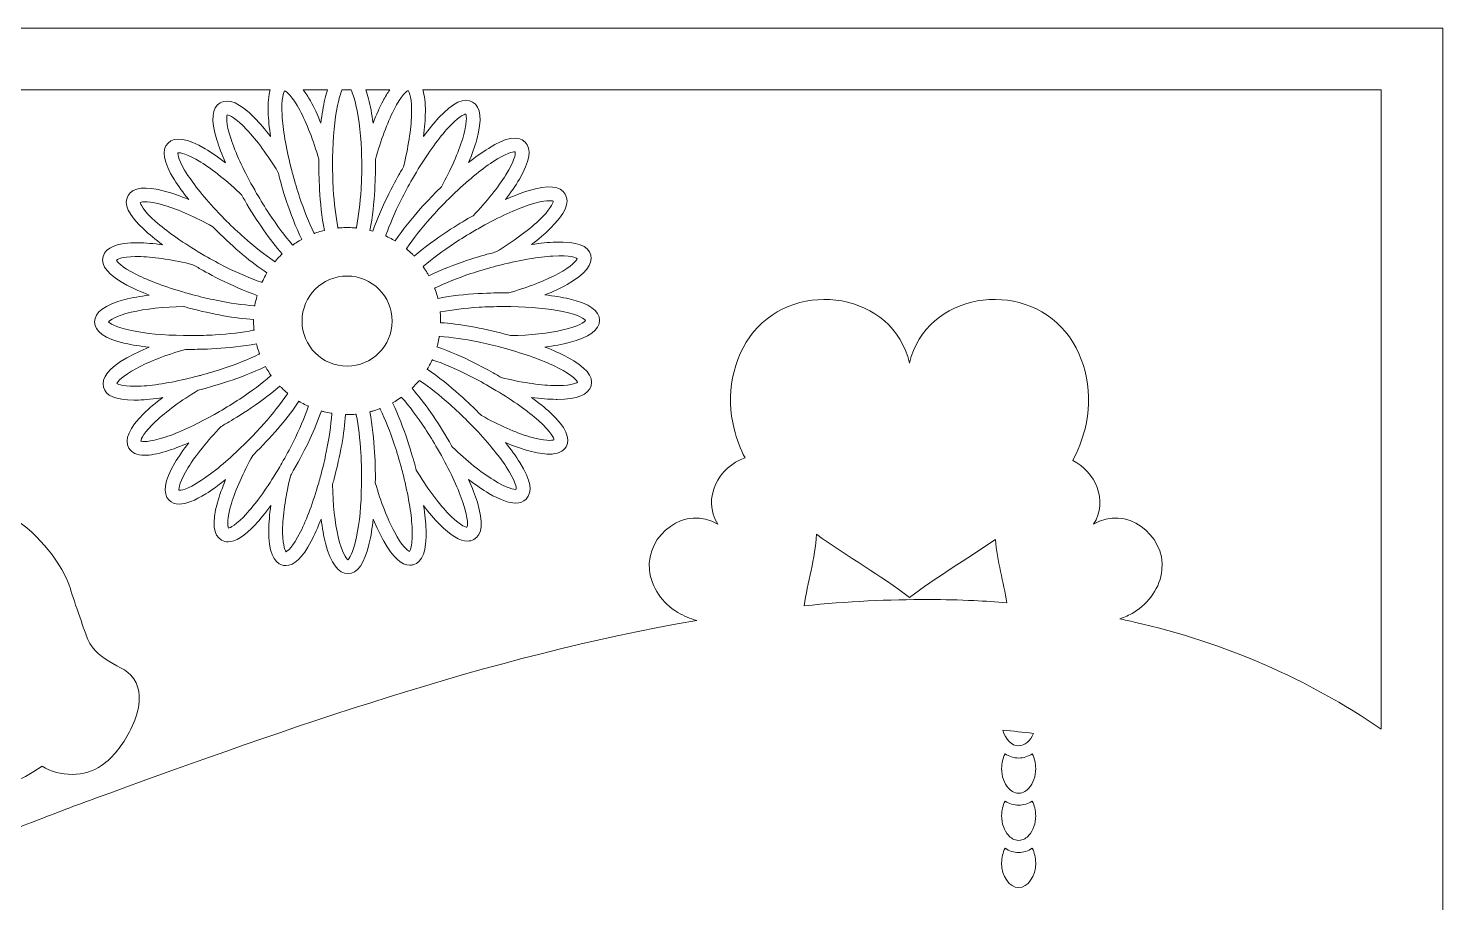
# Model space of a CAD drawing. Header units: inches. Extents: x 0.4 to 8.1, y -10.5 to -0.5.
# Drawn here: x 3.421 to 8.135, y -3.396 to -0.483 of the extents above; entities that cross this region are included whole.
import ezdxf

# ---------------------------------------------------------------- set-up
doc = ezdxf.new("R2010")
doc.units = ezdxf.units.IN
doc.header["$MEASUREMENT"] = 0
doc.layers.add('Layer 1', color=7, linetype='Continuous')

# ---------------------------------------------------------------- blocks, each defined once
blk = doc.blocks.new('block 2')
at = {"layer": 'Layer 1', "true_color": 0xd1d2d4}
h = blk.add_hatch(color=254, dxfattribs=at)
h.dxf.hatch_style = 2
edge = h.paths.add_edge_path()
edge.add_spline(control_points=[(6.3579, -2.3793), (6.3579, -2.3793), (6.3579, -2.3792), (6.3578, -2.3792), (6.3578, -2.3792), (6.3578, -2.3793), (6.3578, -2.3793), (6.3578, -2.3793), (6.3579, -2.3793), (6.3579, -2.3793)], knot_values=[0, 0, 0, 0, 1, 1, 1, 2, 2, 2, 3, 3, 3, 3], degree=3, periodic=1)
at = {"layer": 'Layer 1', "lineweight": 0}
blk.add_lwpolyline([(0.3792, -0.4831), (0.3792, -9.6876), (0.3792, -10.5307), (0.8198, -10.5307), (0.8483, -10.5307), (1.0405, -10.5307), (8.1347, -10.5307), (8.1347, -0.4831), (0.3792, -0.4831)], dxfattribs=at)
for points, knots in [([(7.9295, -2.818), (7.6843, -2.6503), (7.4088, -2.5307), (7.1069, -2.4613), (7.0909, -2.4577), (7.0747, -2.4541), (7.0586, -2.4507), (7.0744, -2.4453), (7.0899, -2.4384), (7.105, -2.4293), (7.1554, -2.399), (7.1932, -2.3461), (7.1991, -2.2876), (7.2111, -2.1699), (7.0774, -2.0694), (6.9712, -2.1357), (7.021, -2.0559), (6.9767, -1.9606), (6.9016, -1.9232), (6.9191, -1.8904), (6.9331, -1.8554), (6.9427, -1.8173), (6.9702, -1.7069), (6.9495, -1.5829), (6.8776, -1.4947), (6.7328, -1.3172), (6.4124, -1.3626), (6.3578, -1.5987), (6.3033, -1.3626), (5.9829, -1.3172), (5.8381, -1.4947), (5.7662, -1.5829), (5.7455, -1.7069), (5.773, -1.8173), (5.7817, -1.852), (5.7941, -1.8844), (5.8095, -1.9147), (5.7222, -1.9435), (5.6647, -2.0487), (5.719, -2.1357), (5.6128, -2.0694), (5.4791, -2.1699), (5.4911, -2.2876), (5.497, -2.3461), (5.5348, -2.399), (5.5852, -2.4293), (5.6056, -2.4416), (5.6268, -2.4501), (5.6486, -2.4558), (4.9544, -2.5744), (4.2621, -2.8249), (3.6926, -3.031), (3.6926, -3.031), (3.664, -3.0413), (3.664, -3.0413), (3.5932, -3.0669), (3.5238, -3.0936), (3.4566, -3.1194), (3.325, -3.1699), (3.1974, -3.2187), (3.0684, -3.2568), (3.0692, -3.2476), (3.0692, -3.2377), (3.0681, -3.2267), (3.0593, -3.1363), (2.9397, -3.0743), (2.7873, -3.0885), (2.7873, -3.0885), (2.8478, -3.03), (2.8578, -2.9892), (2.8578, -2.9892), (3.1724, -3.1441), (3.4668, -2.9415), (3.5253, -2.9783), (3.6096, -2.9783), (3.6652, -2.9393), (3.7053, -2.9112), (3.7357, -2.8699), (3.7583, -2.827), (3.7833, -2.7794), (3.8042, -2.7161), (3.7803, -2.6641), (3.7616, -2.6235), (3.7244, -2.6138), (3.6894, -2.5922), (3.6561, -2.5717), (3.6255, -2.5441), (3.614, -2.5054), (3.614, -2.5054), (3.5741, -2.3956), (3.5599, -2.3468), (3.5457, -2.2981), (3.4173, -2.0163), (3.0114, -2.0093), (3.0114, -2.0093), (2.9937, -1.692), (2.7509, -1.5609), (2.5081, -1.4298), (2.4213, -1.6017), (2.4514, -1.692), (2.4514, -1.692), (2.1767, -1.6725), (2.2069, -1.9242), (2.2069, -1.9242), (1.821, -1.5963), (1.3598, -1.7492), (1.3598, -1.7492), (1.3133, -1.6668), (1.3505, -1.4727), (1.3877, -1.2787), (1.1879, -1.327), (1.1117, -1.4687), (1.1117, -1.4687), (1.0501, -1.4089), (0.9889, -1.4328), (0.9278, -1.4568), (0.9384, -1.5697), (0.9384, -1.5697), (0.9384, -1.5697), (0.8374, -1.5817), (0.8188, -1.6575), (0.8002, -1.7332), (0.8547, -1.7877), (0.8547, -1.7877), (0.8547, -1.7877), (0.7723, -1.8568), (0.8228, -1.922), (0.8733, -1.9871), (0.9424, -1.9632), (0.9424, -1.9632), (0.9424, -1.9632), (0.9119, -2.0057), (0.9491, -2.0416), (0.9491, -2.0416), (0.5463, -2.5719), (1.1152, -3.1115), (1.1152, -3.1115), (1.1121, -3.1147), (1.1074, -3.1202), (0.9193, -3.0492), (0.7492, -2.9631), (0.6024, -2.8632), (0.5965, -2.8593), (0.5906, -2.8557), (0.5844, -2.8523), (0.5844, -2.8523), (0.5844, -0.6884), (0.5844, -0.6884), (0.5844, -0.6884), (4.227, -0.6884), (4.227, -0.6884), (4.2214, -0.7071), (4.2192, -0.732), (4.2203, -0.7633), (4.2211, -0.7871), (4.2239, -0.8145), (4.2285, -0.8441), (4.2103, -0.8203), (4.1923, -0.7991), (4.1753, -0.7817), (4.1268, -0.7323), (4.0881, -0.7154), (4.0605, -0.7314), (4.0325, -0.7474), (4.0288, -0.788), (4.0493, -0.8551), (4.0562, -0.8779), (4.066, -0.9035), (4.0782, -0.931), (4.0544, -0.9126), (4.0316, -0.8969), (4.0106, -0.8844), (3.9509, -0.8493), (3.9092, -0.843), (3.8867, -0.8656), (3.8638, -0.8884), (3.8707, -0.9284), (3.9078, -0.988), (3.9205, -1.0082), (3.9366, -1.0304), (3.9554, -1.0539), (3.9277, -1.0423), (3.9017, -1.033), (3.8781, -1.0264), (3.8114, -1.008), (3.7694, -1.0126), (3.7535, -1.0402), (3.7373, -1.0683), (3.7544, -1.1051), (3.8056, -1.1529), (3.823, -1.1692), (3.8444, -1.1865), (3.8686, -1.2044), (3.8389, -1.2003), (3.8112, -1.1981), (3.7867, -1.1978), (3.7176, -1.1972), (3.6783, -1.2126), (3.67, -1.2434), (3.6617, -1.2745), (3.6877, -1.3058), (3.7496, -1.3388), (3.7707, -1.35), (3.7957, -1.3612), (3.8238, -1.3721), (3.794, -1.3759), (3.7667, -1.3809), (3.743, -1.387), (3.676, -1.4043), (3.642, -1.4292), (3.642, -1.4612), (3.642, -1.4935), (3.6752, -1.517), (3.7436, -1.5328), (3.7668, -1.5381), (3.7939, -1.5425), (3.8238, -1.5457), (3.7961, -1.5571), (3.7709, -1.5689), (3.7496, -1.581), (3.6895, -1.6151), (3.6631, -1.6481), (3.6714, -1.6789), (3.6791, -1.7079), (3.7124, -1.722), (3.7731, -1.722), (3.7779, -1.722), (3.7829, -1.7218), (3.788, -1.7217), (3.8119, -1.7208), (3.8392, -1.718), (3.8688, -1.7135), (3.845, -1.7316), (3.8238, -1.7495), (3.8063, -1.7667), (3.757, -1.8152), (3.74, -1.8538), (3.7561, -1.8815), (3.7653, -1.8977), (3.7827, -1.9057), (3.8087, -1.9057), (3.8276, -1.9057), (3.8514, -1.9013), (3.8797, -1.8927), (3.9026, -1.8858), (3.9282, -1.8759), (3.9558, -1.8638), (3.9373, -1.8876), (3.9215, -1.9104), (3.9091, -1.9314), (3.8741, -1.9911), (3.8677, -2.0328), (3.8902, -2.0554), (3.899, -2.0641), (3.9103, -2.0684), (3.9241, -2.0684), (3.9466, -2.0684), (3.9759, -2.057), (4.0126, -2.0341), (4.0329, -2.0215), (4.0551, -2.0053), (4.0786, -1.9866), (4.067, -2.0142), (4.0576, -2.0404), (4.0511, -2.064), (4.0326, -2.1307), (4.0373, -2.1726), (4.0648, -2.1885), (4.0716, -2.1925), (4.0789, -2.1944), (4.0868, -2.1944), (4.1114, -2.1944), (4.1413, -2.1752), (4.1776, -2.1363), (4.1939, -2.1189), (4.2112, -2.0976), (4.229, -2.0733), (4.2249, -2.1031), (4.2227, -2.1307), (4.2225, -2.1552), (4.2218, -2.2244), (4.2372, -2.2637), (4.268, -2.2719), (4.2719, -2.2729), (4.2756, -2.2734), (4.2794, -2.2734), (4.3069, -2.2734), (4.3345, -2.2468), (4.3635, -2.1924), (4.3746, -2.1713), (4.3859, -2.1462), (4.3968, -2.1182), (4.4005, -2.148), (4.4055, -2.1753), (4.4117, -2.1989), (4.429, -2.266), (4.4539, -2.3), (4.4858, -2.3), (4.5182, -2.3), (4.5416, -2.2668), (4.5574, -2.1984), (4.5628, -2.1752), (4.5672, -2.148), (4.5704, -2.1181), (4.5818, -2.1459), (4.5936, -2.1709), (4.6057, -2.1922), (4.6357, -2.2453), (4.6648, -2.2722), (4.6924, -2.2722), (4.6961, -2.2722), (4.6998, -2.2716), (4.7035, -2.2706), (4.7347, -2.2623), (4.7488, -2.2242), (4.7464, -2.154), (4.7455, -2.1301), (4.7428, -2.1028), (4.7382, -2.0731), (4.7563, -2.0971), (4.7742, -2.1181), (4.7914, -2.1357), (4.8281, -2.173), (4.8591, -2.1917), (4.8842, -2.1917), (4.8921, -2.1917), (4.8994, -2.1898), (4.9062, -2.1859), (4.9342, -2.1698), (4.9378, -2.1294), (4.9174, -2.0623), (4.9104, -2.0395), (4.9006, -2.0138), (4.8885, -1.9862), (4.9122, -2.0046), (4.9351, -2.0203), (4.9561, -2.0328), (4.9924, -2.0542), (5.0222, -2.065), (5.0449, -2.065), (5.0595, -2.065), (5.0712, -2.0605), (5.08, -2.0518), (5.1029, -2.0289), (5.0959, -1.9888), (5.0587, -1.9294), (5.0462, -1.9091), (5.03, -1.8868), (5.0113, -1.8633), (5.0389, -1.875), (5.065, -1.8844), (5.0886, -1.8909), (5.1153, -1.8982), (5.138, -1.9019), (5.1567, -1.9019), (5.1847, -1.9019), (5.2036, -1.8937), (5.2132, -1.8771), (5.2294, -1.8491), (5.2123, -1.8123), (5.161, -1.7643), (5.1435, -1.7481), (5.1222, -1.7307), (5.098, -1.713), (5.1278, -1.717), (5.1553, -1.7193), (5.1798, -1.7195), (5.1798, -1.7195), (5.1838, -1.7195), (5.1838, -1.7195), (5.2505, -1.7195), (5.2885, -1.7041), (5.2966, -1.6739), (5.305, -1.6427), (5.279, -1.6115), (5.217, -1.5785), (5.196, -1.5674), (5.1709, -1.5561), (5.1429, -1.5452), (5.1727, -1.5415), (5.2, -1.5365), (5.2236, -1.5303), (5.2907, -1.513), (5.3247, -1.488), (5.3247, -1.456), (5.3247, -1.4237), (5.2914, -1.4004), (5.2231, -1.3846), (5.1998, -1.3792), (5.1727, -1.3748), (5.1428, -1.3715), (5.1706, -1.3602), (5.1956, -1.3483), (5.2169, -1.3362), (5.2772, -1.3022), (5.3036, -1.2693), (5.2953, -1.2385), (5.2869, -1.2072), (5.2489, -1.1932), (5.1787, -1.1956), (5.1548, -1.1964), (5.1275, -1.1992), (5.0979, -1.2038), (5.1217, -1.1856), (5.1429, -1.1677), (5.1603, -1.1506), (5.2097, -1.102), (5.2267, -1.0634), (5.2106, -1.0358), (5.1945, -1.0078), (5.1541, -1.0041), (5.087, -1.0246), (5.0641, -1.0316), (5.0385, -1.0413), (5.0109, -1.0535), (5.0292, -1.0298), (5.045, -1.0069), (5.0575, -0.9859), (5.0926, -0.9262), (5.099, -0.8846), (5.0764, -0.862), (5.0536, -0.8391), (5.0136, -0.8461), (4.9541, -0.8831), (4.9338, -0.8958), (4.9115, -0.9119), (4.888, -0.9307), (4.8997, -0.903), (4.909, -0.877), (4.9156, -0.8534), (4.9341, -0.7867), (4.9294, -0.7447), (4.9017, -0.7288), (4.8738, -0.7127), (4.8369, -0.7297), (4.7891, -0.7809), (4.7728, -0.7984), (4.7554, -0.8196), (4.7377, -0.8439), (4.7418, -0.8143), (4.7439, -0.7865), (4.7442, -0.762), (4.7445, -0.7315), (4.7415, -0.7072), (4.7355, -0.6884), (4.7355, -0.6884), (7.9295, -0.6884), (7.9295, -0.6884), (7.9295, -0.6884), (7.9295, -2.818), (7.9295, -2.818)], [0, 0, 0, 0, 1, 1, 1, 2, 2, 2, 3, 3, 3, 4, 4, 4, 5, 5, 5, 6, 6, 6, 7, 7, 7, 8, 8, 8, 9, 9, 9, 10, 10, 10, 11, 11, 11, 12, 12, 12, 13, 13, 13, 14, 14, 14, 15, 15, 15, 16, 16, 16, 17, 17, 17, 18, 18, 18, 19, 19, 19, 20, 20, 20, 21, 21, 21, 22, 22, 22, 23, 23, 23, 24, 24, 24, 25, 25, 25, 26, 26, 26, 27, 27, 27, 28, 28, 28, 29, 29, 29, 30, 30, 30, 31, 31, 31, 32, 32, 32, 33, 33, 33, 34, 34, 34, 35, 35, 35, 36, 36, 36, 37, 37, 37, 38, 38, 38, 39, 39, 39, 40, 40, 40, 41, 41, 41, 42, 42, 42, 43, 43, 43, 44, 44, 44, 45, 45, 45, 46, 46, 46, 47, 47, 47, 48, 48, 48, 49, 49, 49, 50, 50, 50, 51, 51, 51, 52, 52, 52, 53, 53, 53, 54, 54, 54, 55, 55, 55, 56, 56, 56, 57, 57, 57, 58, 58, 58, 59, 59, 59, 60, 60, 60, 61, 61, 61, 62, 62, 62, 63, 63, 63, 64, 64, 64, 65, 65, 65, 66, 66, 66, 67, 67, 67, 68, 68, 68, 69, 69, 69, 70, 70, 70, 71, 71, 71, 72, 72, 72, 73, 73, 73, 74, 74, 74, 75, 75, 75, 76, 76, 76, 77, 77, 77, 78, 78, 78, 79, 79, 79, 80, 80, 80, 81, 81, 81, 82, 82, 82, 83, 83, 83, 84, 84, 84, 85, 85, 85, 86, 86, 86, 87, 87, 87, 88, 88, 88, 89, 89, 89, 90, 90, 90, 91, 91, 91, 92, 92, 92, 93, 93, 93, 94, 94, 94, 95, 95, 95, 96, 96, 96, 97, 97, 97, 98, 98, 98, 99, 99, 99, 100, 100, 100, 101, 101, 101, 102, 102, 102, 103, 103, 103, 104, 104, 104, 105, 105, 105, 106, 106, 106, 107, 107, 107, 108, 108, 108, 109, 109, 109, 110, 110, 110, 111, 111, 111, 112, 112, 112, 113, 113, 113, 114, 114, 114, 115, 115, 115, 116, 116, 116, 117, 117, 117, 118, 118, 118, 119, 119, 119, 120, 120, 120, 121, 121, 121, 122, 122, 122, 123, 123, 123, 124, 124, 124, 125, 125, 125, 126, 126, 126, 127, 127, 127, 128, 128, 128, 129, 129, 129, 130, 130, 130, 131, 131, 131, 132, 132, 132, 133, 133, 133, 134, 134, 134, 135, 135, 135, 136, 136, 136, 137, 137, 137, 138, 138, 138, 139, 139, 139, 140, 140, 140, 141, 141, 141, 142, 142, 142, 143, 143, 143, 144, 144, 144, 145, 145, 145, 146, 146, 146, 147, 147, 147, 148, 148, 148, 149, 149, 149, 150, 150, 150, 150]), ([(4.4077, -1.1564), (4.4045, -1.1572), (4.4013, -1.158), (4.3982, -1.1589), (4.3908, -1.161), (4.3833, -1.1633), (4.3762, -1.166), (4.3754, -1.1663), (4.3748, -1.1666), (4.374, -1.1669), (4.3736, -1.1663), (4.3733, -1.1656), (4.373, -1.165), (4.3563, -1.1314), (4.34, -1.0904), (4.3251, -1.0458), (4.3169, -1.0213), (4.3093, -0.9958), (4.3023, -0.9696), (4.3, -0.9611), (4.2979, -0.9528), (4.2957, -0.9446), (4.2794, -0.8793), (4.2694, -0.8203), (4.2667, -0.7728), (4.2633, -0.7136), (4.2725, -0.6955), (4.2753, -0.6915), (4.2816, -0.6939), (4.3002, -0.7087), (4.3258, -0.7563), (4.3486, -0.7987), (4.3708, -0.8561), (4.3893, -0.9197), (4.3891, -0.9262), (4.3891, -0.9328), (4.3891, -0.9393), (4.3891, -0.9592), (4.39, -1.0672), (4.4077, -1.1564)], [0, 0, 0, 0, 1, 1, 1, 2, 2, 2, 3, 3, 3, 4, 4, 4, 5, 5, 5, 6, 6, 6, 7, 7, 7, 8, 8, 8, 9, 9, 9, 10, 10, 10, 11, 11, 11, 12, 12, 12, 13, 13, 13, 13]), ([(4.3962, -0.7991), (4.3849, -0.7714), (4.373, -0.7463), (4.3609, -0.725), (4.353, -0.7109), (4.3451, -0.6988), (4.3372, -0.6884), (4.3372, -0.6884), (4.4176, -0.6884), (4.4176, -0.6884), (4.4146, -0.6977), (4.4118, -0.7078), (4.4093, -0.7189), (4.4039, -0.7422), (4.3995, -0.7692), (4.3962, -0.7991)], [0, 0, 0, 0, 1, 1, 1, 2, 2, 2, 3, 3, 3, 4, 4, 4, 5, 5, 5, 5]), ([(4.4967, -0.6884), (4.5019, -0.7001), (4.5076, -0.7166), (4.5129, -0.7395), (4.5239, -0.7864), (4.5306, -0.8476), (4.5319, -0.9137), (4.5322, -0.9221), (4.5323, -0.9307), (4.5323, -0.9393), (4.5323, -0.9665), (4.5314, -0.9932), (4.5298, -1.019), (4.5272, -1.0659), (4.5219, -1.1097), (4.5145, -1.1464), (4.5143, -1.1471), (4.5142, -1.1478), (4.5141, -1.1486), (4.5133, -1.1484), (4.5124, -1.1484), (4.5116, -1.1483), (4.5041, -1.1477), (4.4965, -1.1473), (4.4888, -1.1471), (4.487, -1.1471), (4.4852, -1.147), (4.4833, -1.147), (4.4817, -1.147), (4.4801, -1.1471), (4.4785, -1.1471), (4.4707, -1.1473), (4.4631, -1.1477), (4.4556, -1.1483), (4.4548, -1.1484), (4.454, -1.1484), (4.4531, -1.1486), (4.453, -1.1478), (4.4529, -1.1471), (4.4527, -1.1464), (4.4453, -1.1097), (4.4402, -1.0659), (4.4374, -1.0189), (4.4358, -0.9932), (4.435, -0.9665), (4.435, -0.9393), (4.435, -0.9306), (4.435, -0.922), (4.4352, -0.9135), (4.4363, -0.8463), (4.442, -0.7867), (4.4516, -0.7401), (4.4565, -0.7163), (4.4616, -0.6999), (4.4663, -0.6884), (4.4663, -0.6884), (4.4967, -0.6884), (4.4967, -0.6884)], [0, 0, 0, 0, 1, 1, 1, 2, 2, 2, 3, 3, 3, 4, 4, 4, 5, 5, 5, 6, 6, 6, 7, 7, 7, 8, 8, 8, 9, 9, 9, 10, 10, 10, 11, 11, 11, 12, 12, 12, 13, 13, 13, 14, 14, 14, 15, 15, 15, 16, 16, 16, 17, 17, 17, 18, 18, 18, 19, 19, 19, 19]), ([(4.6032, -0.725), (4.5921, -0.746), (4.5808, -0.771), (4.5699, -0.7991), (4.5661, -0.7694), (4.5611, -0.742), (4.555, -0.7183), (4.5522, -0.7074), (4.5491, -0.6975), (4.5459, -0.6884), (4.5459, -0.6884), (4.6254, -0.6884), (4.6254, -0.6884), (4.6181, -0.6988), (4.6107, -0.7109), (4.6032, -0.725)], [0, 0, 0, 0, 1, 1, 1, 2, 2, 2, 3, 3, 3, 4, 4, 4, 5, 5, 5, 5]), ([(4.5779, -0.9197), (4.5964, -0.8551), (4.6172, -0.7989), (4.6386, -0.7564), (4.6653, -0.7033), (4.6822, -0.6924), (4.6867, -0.6902), (4.6911, -0.6955), (4.6998, -0.7177), (4.698, -0.7715), (4.6966, -0.8198), (4.6871, -0.8806), (4.6713, -0.9448), (4.668, -0.9505), (4.6647, -0.9561), (4.6613, -0.9619), (4.6515, -0.9791), (4.5982, -1.073), (4.5691, -1.1591), (4.5659, -1.1582), (4.5627, -1.1573), (4.5595, -1.1565), (4.5773, -1.0674), (4.5781, -0.9592), (4.5781, -0.9393), (4.5781, -0.9328), (4.5781, -0.9262), (4.5779, -0.9197)], [0, 0, 0, 0, 1, 1, 1, 2, 2, 2, 3, 3, 3, 4, 4, 4, 5, 5, 5, 6, 6, 6, 7, 7, 7, 8, 8, 8, 9, 9, 9, 9]), ([(4.2579, -0.9814), (4.263, -1.0007), (4.2919, -1.1048), (4.3322, -1.1863), (4.3292, -1.1879), (4.3263, -1.1896), (4.3234, -1.1913), (4.3168, -1.1952), (4.3105, -1.1995), (4.3042, -1.2038), (4.3036, -1.2044), (4.3029, -1.2047), (4.3023, -1.2053), (4.3018, -1.2046), (4.3013, -1.2041), (4.3007, -1.2035), (4.276, -1.1754), (4.2496, -1.1401), (4.2236, -1.1008), (4.2094, -1.0793), (4.1954, -1.0566), (4.1818, -1.0331), (4.1775, -1.0255), (4.1732, -1.0181), (4.1691, -1.0107), (4.1365, -0.9518), (4.1115, -0.8974), (4.0965, -0.8522), (4.0779, -0.7959), (4.0821, -0.7762), (4.0838, -0.7714), (4.0906, -0.7722), (4.1124, -0.7817), (4.1494, -0.8209), (4.1825, -0.8562), (4.2188, -0.9059), (4.253, -0.9624), (4.2546, -0.9687), (4.2562, -0.9751), (4.2579, -0.9814)], [0, 0, 0, 0, 1, 1, 1, 2, 2, 2, 3, 3, 3, 4, 4, 4, 5, 5, 5, 6, 6, 6, 7, 7, 7, 8, 8, 8, 9, 9, 9, 10, 10, 10, 11, 11, 11, 12, 12, 12, 13, 13, 13, 13]), ([(4.8686, -0.8506), (4.8546, -0.8967), (4.8298, -0.9531), (4.7979, -1.011), (4.7932, -1.0155), (4.7886, -1.0201), (4.7838, -1.0249), (4.7699, -1.0389), (4.694, -1.116), (4.6436, -1.1915), (4.6408, -1.1899), (4.6379, -1.1882), (4.635, -1.1865), (4.6284, -1.1828), (4.6214, -1.1793), (4.6144, -1.176), (4.6137, -1.1758), (4.613, -1.1754), (4.6123, -1.1751), (4.6125, -1.1743), (4.6127, -1.1737), (4.613, -1.1729), (4.6249, -1.1374), (4.6422, -1.097), (4.6634, -1.0548), (4.6749, -1.0318), (4.6875, -1.0082), (4.7011, -0.9847), (4.7055, -0.9772), (4.7098, -0.9699), (4.7142, -0.9625), (4.7488, -0.9048), (4.7835, -0.8561), (4.8151, -0.8205), (4.8545, -0.7762), (4.8739, -0.7699), (4.8788, -0.7691), (4.8815, -0.7753), (4.8842, -0.7989), (4.8686, -0.8506)], [0, 0, 0, 0, 1, 1, 1, 2, 2, 2, 3, 3, 3, 4, 4, 4, 5, 5, 5, 6, 6, 6, 7, 7, 7, 8, 8, 8, 9, 9, 9, 10, 10, 10, 11, 11, 11, 12, 12, 12, 13, 13, 13, 13]), ([(4.903, -1.1078), (4.8974, -1.1108), (4.8916, -1.1142), (4.8859, -1.1174), (4.8686, -1.1274), (4.7755, -1.1822), (4.7073, -1.2422), (4.7048, -1.2398), (4.7025, -1.2375), (4.7001, -1.235), (4.6946, -1.2298), (4.6889, -1.2246), (4.683, -1.2196), (4.6825, -1.2191), (4.6819, -1.2186), (4.6812, -1.2181), (4.6817, -1.2174), (4.6821, -1.2168), (4.6825, -1.2162), (4.7033, -1.185), (4.7305, -1.1504), (4.7618, -1.1152), (4.7788, -1.096), (4.7972, -1.0765), (4.8163, -1.0573), (4.8225, -1.0512), (4.8286, -1.0452), (4.8348, -1.0393), (4.8831, -0.9924), (4.9292, -0.9543), (4.9689, -0.9282), (5.0145, -0.8982), (5.0353, -0.8948), (5.0422, -0.8948), (5.0428, -0.8948), (5.0433, -0.8948), (5.0437, -0.8949), (5.0448, -0.9016), (5.0413, -0.9251), (5.0128, -0.971), (4.9874, -1.0121), (4.9488, -1.0599), (4.903, -1.1078)], [0, 0, 0, 0, 1, 1, 1, 2, 2, 2, 3, 3, 3, 4, 4, 4, 5, 5, 5, 6, 6, 6, 7, 7, 7, 8, 8, 8, 9, 9, 9, 10, 10, 10, 11, 11, 11, 12, 12, 12, 13, 13, 13, 14, 14, 14, 14]), ([(4.1324, -1.0389), (4.1355, -1.0446), (4.1388, -1.0503), (4.1421, -1.0561), (4.1825, -1.126), (4.2265, -1.1888), (4.267, -1.2346), (4.2646, -1.2369), (4.2621, -1.2394), (4.2598, -1.2418), (4.2544, -1.2473), (4.2493, -1.253), (4.2443, -1.2589), (4.2438, -1.2595), (4.2433, -1.2602), (4.2428, -1.2607), (4.2421, -1.2603), (4.2416, -1.2599), (4.2408, -1.2595), (4.2097, -1.2387), (4.175, -1.2115), (4.1399, -1.1802), (4.1206, -1.1631), (4.1011, -1.1448), (4.082, -1.1256), (4.0759, -1.1194), (4.0698, -1.1133), (4.0639, -1.1072), (4.0171, -1.0589), (3.979, -1.0128), (3.9528, -0.9731), (3.9201, -0.9234), (3.9191, -0.9032), (3.9196, -0.8983), (3.9263, -0.8971), (3.9498, -0.9007), (3.9957, -0.9292), (4.0367, -0.9546), (4.0846, -0.9931), (4.1324, -1.0389)], [0, 0, 0, 0, 1, 1, 1, 2, 2, 2, 3, 3, 3, 4, 4, 4, 5, 5, 5, 6, 6, 6, 7, 7, 7, 8, 8, 8, 9, 9, 9, 10, 10, 10, 11, 11, 11, 12, 12, 12, 13, 13, 13, 13]), ([(4.0496, -1.158), (4.1067, -1.2151), (4.1653, -1.2644), (4.2163, -1.2983), (4.2145, -1.3011), (4.2129, -1.304), (4.2112, -1.307), (4.2075, -1.3137), (4.204, -1.3206), (4.2007, -1.3275), (4.2004, -1.3283), (4.2, -1.3289), (4.1998, -1.3297), (4.199, -1.3294), (4.1984, -1.3293), (4.1976, -1.329), (4.1621, -1.317), (4.1217, -1.2997), (4.0795, -1.2786), (4.0565, -1.2671), (4.033, -1.2544), (4.0095, -1.2409), (4.002, -1.2366), (3.9945, -1.2321), (3.9872, -1.2277), (3.9295, -1.1931), (3.8808, -1.1586), (3.8452, -1.1269), (3.8008, -1.0874), (3.7947, -1.0681), (3.7938, -1.0632), (3.7999, -1.0604), (3.8235, -1.0577), (3.8752, -1.0734), (3.9214, -1.0874), (3.9777, -1.1121), (4.0357, -1.1441), (4.0403, -1.1487), (4.0448, -1.1534), (4.0496, -1.158)], [0, 0, 0, 0, 1, 1, 1, 2, 2, 2, 3, 3, 3, 4, 4, 4, 5, 5, 5, 6, 6, 6, 7, 7, 7, 8, 8, 8, 9, 9, 9, 10, 10, 10, 11, 11, 11, 12, 12, 12, 13, 13, 13, 13]), ([(4.9796, -1.2283), (4.9733, -1.2299), (4.9669, -1.2316), (4.9605, -1.2332), (4.9412, -1.2383), (4.8372, -1.2672), (4.7557, -1.3075), (4.7541, -1.3045), (4.7524, -1.3017), (4.7507, -1.2989), (4.7468, -1.2922), (4.7425, -1.2858), (4.738, -1.2795), (4.7377, -1.2789), (4.7371, -1.2782), (4.7368, -1.2776), (4.7373, -1.2771), (4.7379, -1.2766), (4.7384, -1.2761), (4.7665, -1.2513), (4.8018, -1.2249), (4.8412, -1.199), (4.8626, -1.1847), (4.8854, -1.1707), (4.9089, -1.1572), (4.9165, -1.1528), (4.9239, -1.1486), (4.9314, -1.1445), (4.9901, -1.1119), (5.0445, -1.0869), (5.0897, -1.0718), (5.1461, -1.0532), (5.1659, -1.0575), (5.1705, -1.0591), (5.1698, -1.0659), (5.1603, -1.0877), (5.121, -1.1247), (5.0858, -1.1577), (5.0362, -1.194), (4.9796, -1.2283)], [0, 0, 0, 0, 1, 1, 1, 2, 2, 2, 3, 3, 3, 4, 4, 4, 5, 5, 5, 6, 6, 6, 7, 7, 7, 8, 8, 8, 9, 9, 9, 10, 10, 10, 11, 11, 11, 12, 12, 12, 13, 13, 13, 13]), ([(3.9866, -1.2806), (4.0038, -1.2906), (4.0977, -1.3438), (4.1837, -1.3729), (4.1828, -1.3761), (4.182, -1.3793), (4.1812, -1.3825), (4.1793, -1.39), (4.1777, -1.3975), (4.1764, -1.4051), (4.1763, -1.4059), (4.176, -1.4067), (4.1759, -1.4074), (4.1759, -1.4074), (4.1737, -1.4074), (4.1737, -1.4074), (4.1364, -1.405), (4.0928, -1.3987), (4.0466, -1.3892), (4.0215, -1.3841), (3.9954, -1.3779), (3.9693, -1.3709), (3.9608, -1.3687), (3.9526, -1.3664), (3.9444, -1.3641), (3.8797, -1.3455), (3.8237, -1.3247), (3.7811, -1.3034), (3.728, -1.2767), (3.7171, -1.2596), (3.7149, -1.2552), (3.7201, -1.2509), (3.7423, -1.2422), (3.7963, -1.2439), (3.8446, -1.2454), (3.9053, -1.2548), (3.9695, -1.2707), (3.9752, -1.274), (3.9808, -1.2773), (3.9866, -1.2806)], [0, 0, 0, 0, 1, 1, 1, 2, 2, 2, 3, 3, 3, 4, 4, 4, 5, 5, 5, 6, 6, 6, 7, 7, 7, 8, 8, 8, 9, 9, 9, 10, 10, 10, 11, 11, 11, 12, 12, 12, 13, 13, 13, 13]), ([(5.0223, -1.3646), (5.0158, -1.3644), (5.0092, -1.3644), (5.0026, -1.3644), (4.9827, -1.3644), (4.8748, -1.3653), (4.7856, -1.383), (4.7849, -1.3798), (4.784, -1.3766), (4.7831, -1.3736), (4.7809, -1.366), (4.7786, -1.3587), (4.776, -1.3515), (4.7756, -1.3507), (4.7754, -1.35), (4.7751, -1.3493), (4.7758, -1.3489), (4.7764, -1.3487), (4.777, -1.3483), (4.8106, -1.3316), (4.8514, -1.3153), (4.8962, -1.3004), (4.9206, -1.2922), (4.9462, -1.2847), (4.9724, -1.2776), (4.9741, -1.2771), (4.9759, -1.2767), (4.9775, -1.2762), (4.9842, -1.2744), (4.9909, -1.2727), (4.9974, -1.2711), (5.0627, -1.2548), (5.1216, -1.2448), (5.1692, -1.2419), (5.2285, -1.2385), (5.2464, -1.2478), (5.2505, -1.2507), (5.2481, -1.257), (5.2333, -1.2756), (5.1857, -1.3011), (5.1431, -1.3239), (5.0858, -1.3461), (5.0223, -1.3646)], [0, 0, 0, 0, 1, 1, 1, 2, 2, 2, 3, 3, 3, 4, 4, 4, 5, 5, 5, 6, 6, 6, 7, 7, 7, 8, 8, 8, 9, 9, 9, 10, 10, 10, 11, 11, 11, 12, 12, 12, 13, 13, 13, 14, 14, 14, 14]), ([(4.4833, -1.6088), (4.4004, -1.6088), (4.3332, -1.5416), (4.3332, -1.4586), (4.3332, -1.3757), (4.4004, -1.3085), (4.4833, -1.3085), (4.5663, -1.3085), (4.6335, -1.3757), (4.6335, -1.4586), (4.6335, -1.5416), (4.5663, -1.6088), (4.4833, -1.6088)], [0, 0, 0, 0, 1, 1, 1, 2, 2, 2, 3, 3, 3, 4, 4, 4, 4]), ([(3.9573, -1.4152), (4.0353, -1.4362), (4.1109, -1.4495), (4.1718, -1.4532), (4.1718, -1.455), (4.1717, -1.4568), (4.1717, -1.4586), (4.1717, -1.4603), (4.1718, -1.4618), (4.1718, -1.4634), (4.1719, -1.471), (4.1723, -1.4787), (4.173, -1.4864), (4.1731, -1.4872), (4.1731, -1.488), (4.1732, -1.4888), (4.1725, -1.4889), (4.1718, -1.4891), (4.171, -1.4893), (4.1344, -1.4966), (4.0906, -1.5018), (4.0435, -1.5047), (4.0179, -1.5062), (3.9912, -1.507), (3.9641, -1.507), (3.9553, -1.507), (3.9467, -1.5068), (3.9382, -1.5067), (3.871, -1.5056), (3.8114, -1.5), (3.7648, -1.4904), (3.7067, -1.4784), (3.6917, -1.4648), (3.6885, -1.461), (3.6924, -1.4555), (3.7116, -1.4414), (3.7641, -1.429), (3.8111, -1.4181), (3.8723, -1.4114), (3.9383, -1.41), (3.9446, -1.4118), (3.951, -1.4136), (3.9573, -1.4152)], [0, 0, 0, 0, 1, 1, 1, 2, 2, 2, 3, 3, 3, 4, 4, 4, 5, 5, 5, 6, 6, 6, 7, 7, 7, 8, 8, 8, 9, 9, 9, 10, 10, 10, 11, 11, 11, 12, 12, 12, 13, 13, 13, 14, 14, 14, 14]), ([(5.0092, -1.5021), (4.9314, -1.4812), (4.8558, -1.4678), (4.7949, -1.4641), (4.7949, -1.4622), (4.795, -1.4604), (4.795, -1.4586), (4.795, -1.4571), (4.7949, -1.4555), (4.7949, -1.454), (4.7947, -1.4462), (4.7944, -1.4385), (4.7937, -1.4309), (4.7936, -1.4301), (4.7936, -1.4292), (4.7935, -1.4285), (4.7942, -1.4283), (4.7949, -1.4282), (4.7956, -1.4281), (4.8323, -1.4206), (4.8761, -1.4154), (4.923, -1.4127), (4.9488, -1.4111), (4.9755, -1.4104), (5.0026, -1.4104), (5.0113, -1.4104), (5.0199, -1.4104), (5.0285, -1.4105), (5.0957, -1.4117), (5.1552, -1.4173), (5.2019, -1.4269), (5.26, -1.4389), (5.275, -1.4524), (5.2782, -1.4563), (5.2742, -1.4618), (5.2551, -1.4759), (5.2025, -1.4882), (5.1556, -1.4993), (5.0944, -1.5059), (5.0282, -1.5072), (5.0219, -1.5056), (5.0156, -1.5038), (5.0092, -1.5021)], [0, 0, 0, 0, 1, 1, 1, 2, 2, 2, 3, 3, 3, 4, 4, 4, 5, 5, 5, 6, 6, 6, 7, 7, 7, 8, 8, 8, 9, 9, 9, 10, 10, 10, 11, 11, 11, 12, 12, 12, 13, 13, 13, 14, 14, 14, 14]), ([(3.9444, -1.5528), (3.9509, -1.5528), (3.9575, -1.5529), (3.9641, -1.5529), (3.9839, -1.5529), (4.0919, -1.552), (4.1811, -1.5342), (4.1818, -1.5374), (4.1827, -1.5406), (4.1836, -1.5438), (4.1858, -1.5512), (4.188, -1.5587), (4.1907, -1.5658), (4.1909, -1.5666), (4.1913, -1.5673), (4.1916, -1.568), (4.1909, -1.5684), (4.1903, -1.5687), (4.1896, -1.5691), (4.156, -1.5856), (4.1152, -1.602), (4.0705, -1.6169), (4.046, -1.625), (4.0204, -1.6327), (3.9943, -1.6397), (3.9925, -1.6401), (3.9908, -1.6406), (3.989, -1.641), (3.9823, -1.6428), (3.9758, -1.6445), (3.9693, -1.6461), (3.904, -1.6624), (3.845, -1.6724), (3.7975, -1.6753), (3.7382, -1.6787), (3.7201, -1.6695), (3.7162, -1.6667), (3.7186, -1.6603), (3.7334, -1.6417), (3.781, -1.6161), (3.8235, -1.5934), (3.8809, -1.5711), (3.9444, -1.5528)], [0, 0, 0, 0, 1, 1, 1, 2, 2, 2, 3, 3, 3, 4, 4, 4, 5, 5, 5, 6, 6, 6, 7, 7, 7, 8, 8, 8, 9, 9, 9, 10, 10, 10, 11, 11, 11, 12, 12, 12, 13, 13, 13, 14, 14, 14, 14]), ([(4.9801, -1.6367), (4.9629, -1.6268), (4.8689, -1.5735), (4.7828, -1.5443), (4.7838, -1.5412), (4.7847, -1.538), (4.7855, -1.5348), (4.7874, -1.5274), (4.789, -1.5198), (4.7903, -1.5121), (4.7904, -1.5113), (4.7905, -1.5106), (4.7906, -1.5098), (4.7914, -1.5098), (4.7922, -1.5099), (4.7928, -1.5099), (4.8303, -1.5122), (4.8739, -1.5185), (4.9199, -1.528), (4.9452, -1.5333), (4.9713, -1.5393), (4.9974, -1.5463), (5.0059, -1.5487), (5.0141, -1.551), (5.0223, -1.5533), (5.087, -1.5717), (5.143, -1.5925), (5.1856, -1.614), (5.2387, -1.6406), (5.2496, -1.6576), (5.2517, -1.6621), (5.2464, -1.6664), (5.2243, -1.6751), (5.1703, -1.6733), (5.1221, -1.6719), (5.0613, -1.6624), (4.9972, -1.6467), (4.9915, -1.6433), (4.9859, -1.64), (4.9801, -1.6367)], [0, 0, 0, 0, 1, 1, 1, 2, 2, 2, 3, 3, 3, 4, 4, 4, 5, 5, 5, 6, 6, 6, 7, 7, 7, 8, 8, 8, 9, 9, 9, 10, 10, 10, 11, 11, 11, 12, 12, 12, 13, 13, 13, 13]), ([(4.9171, -1.7592), (4.903, -1.7452), (4.826, -1.6694), (4.7505, -1.619), (4.7522, -1.6161), (4.7538, -1.6132), (4.7554, -1.6104), (4.7592, -1.6036), (4.7627, -1.5968), (4.7659, -1.5897), (4.7663, -1.5891), (4.7666, -1.5883), (4.7669, -1.5877), (4.7677, -1.5878), (4.7683, -1.588), (4.7691, -1.5883), (4.8045, -1.6002), (4.845, -1.6175), (4.8871, -1.6387), (4.9102, -1.6503), (4.9337, -1.6628), (4.9571, -1.6764), (4.9647, -1.6808), (4.9722, -1.6851), (4.9795, -1.6895), (5.0371, -1.7241), (5.0859, -1.7588), (5.1215, -1.7903), (5.1659, -1.8298), (5.172, -1.8491), (5.1729, -1.854), (5.1666, -1.8568), (5.143, -1.8595), (5.0913, -1.844), (5.0451, -1.83), (4.989, -1.8051), (4.931, -1.7733), (4.9264, -1.7685), (4.9217, -1.7639), (4.9171, -1.7592)], [0, 0, 0, 0, 1, 1, 1, 2, 2, 2, 3, 3, 3, 4, 4, 4, 5, 5, 5, 6, 6, 6, 7, 7, 7, 8, 8, 8, 9, 9, 9, 10, 10, 10, 11, 11, 11, 12, 12, 12, 13, 13, 13, 13]), ([(3.9871, -1.689), (3.9934, -1.6873), (3.9998, -1.6858), (4.0062, -1.684), (4.0253, -1.6789), (4.1295, -1.6501), (4.2109, -1.6098), (4.2126, -1.6127), (4.2141, -1.6156), (4.2159, -1.6184), (4.2199, -1.6251), (4.2242, -1.6315), (4.2285, -1.6378), (4.229, -1.6385), (4.2294, -1.6391), (4.2299, -1.6397), (4.2293, -1.6402), (4.2288, -1.6408), (4.2281, -1.6413), (4.2, -1.666), (4.1649, -1.6925), (4.1255, -1.7184), (4.104, -1.7325), (4.0813, -1.7466), (4.0578, -1.7601), (4.0502, -1.7644), (4.0428, -1.7687), (4.0353, -1.7729), (3.9764, -1.8055), (3.9222, -1.8305), (3.8769, -1.8454), (3.8206, -1.8641), (3.8008, -1.8599), (3.7961, -1.8582), (3.7969, -1.8514), (3.8063, -1.8296), (3.8456, -1.7926), (3.8809, -1.7595), (3.9305, -1.7232), (3.9871, -1.689)], [0, 0, 0, 0, 1, 1, 1, 2, 2, 2, 3, 3, 3, 4, 4, 4, 5, 5, 5, 6, 6, 6, 7, 7, 7, 8, 8, 8, 9, 9, 9, 10, 10, 10, 11, 11, 11, 12, 12, 12, 13, 13, 13, 13]), ([(4.0637, -1.8096), (4.0693, -1.8064), (4.075, -1.8032), (4.0807, -1.7998), (4.0979, -1.7899), (4.1912, -1.735), (4.2594, -1.6751), (4.2617, -1.6775), (4.2642, -1.6799), (4.2666, -1.6822), (4.272, -1.6876), (4.2778, -1.6927), (4.2835, -1.6976), (4.2842, -1.6981), (4.2848, -1.6986), (4.2853, -1.6991), (4.285, -1.6998), (4.2846, -1.7004), (4.2842, -1.7011), (4.2634, -1.7322), (4.2362, -1.7669), (4.2049, -1.8021), (4.1879, -1.8214), (4.1695, -1.8408), (4.1503, -1.86), (4.1441, -1.8662), (4.138, -1.8722), (4.1319, -1.8781), (4.0836, -1.9249), (4.0375, -1.963), (3.9977, -1.9892), (3.9481, -2.0219), (3.9278, -2.0228), (3.923, -2.0224), (3.9218, -2.0157), (3.9254, -1.9921), (3.9539, -1.9463), (3.9793, -1.9053), (4.0178, -1.8573), (4.0637, -1.8096)], [0, 0, 0, 0, 1, 1, 1, 2, 2, 2, 3, 3, 3, 4, 4, 4, 5, 5, 5, 6, 6, 6, 7, 7, 7, 8, 8, 8, 9, 9, 9, 10, 10, 10, 11, 11, 11, 12, 12, 12, 13, 13, 13, 13]), ([(4.8343, -1.8783), (4.831, -1.8727), (4.8278, -1.8669), (4.8245, -1.8613), (4.7842, -1.7912), (4.7402, -1.7284), (4.6997, -1.6826), (4.7021, -1.6803), (4.7044, -1.678), (4.7067, -1.6755), (4.7121, -1.67), (4.7174, -1.6642), (4.7223, -1.6583), (4.7228, -1.6578), (4.7233, -1.6572), (4.7238, -1.6565), (4.7244, -1.6571), (4.7251, -1.6574), (4.7257, -1.6578), (4.7569, -1.6786), (4.7915, -1.7058), (4.8268, -1.7371), (4.8461, -1.7542), (4.8654, -1.7725), (4.8847, -1.7916), (4.8908, -1.7978), (4.8969, -1.8039), (4.9028, -1.8101), (4.9496, -1.8585), (4.9877, -1.9045), (5.0138, -1.9443), (5.0466, -1.9939), (5.0475, -2.0141), (5.0471, -2.0191), (5.0404, -2.0201), (5.0168, -2.0166), (4.971, -1.9881), (4.9299, -1.9627), (4.882, -1.9241), (4.8343, -1.8783)], [0, 0, 0, 0, 1, 1, 1, 2, 2, 2, 3, 3, 3, 4, 4, 4, 5, 5, 5, 6, 6, 6, 7, 7, 7, 8, 8, 8, 9, 9, 9, 10, 10, 10, 11, 11, 11, 12, 12, 12, 13, 13, 13, 13]), ([(4.0981, -2.0666), (4.112, -2.0205), (4.1368, -1.9643), (4.1687, -1.9063), (4.1734, -1.9017), (4.1781, -1.8971), (4.1827, -1.8924), (4.2398, -1.8354), (4.2892, -1.7766), (4.3229, -1.7257), (4.3258, -1.7275), (4.3287, -1.729), (4.3317, -1.7307), (4.3383, -1.7345), (4.3453, -1.738), (4.3522, -1.7412), (4.3529, -1.7416), (4.3537, -1.7418), (4.3544, -1.7422), (4.3541, -1.743), (4.354, -1.7436), (4.3537, -1.7444), (4.3417, -1.7798), (4.3243, -1.8204), (4.3033, -1.8624), (4.2918, -1.8855), (4.2791, -1.909), (4.2656, -1.9325), (4.2612, -1.94), (4.2567, -1.9475), (4.2524, -1.9548), (4.2179, -2.0124), (4.1832, -2.0613), (4.1515, -2.0968), (4.112, -2.1412), (4.0928, -2.1473), (4.0879, -2.1482), (4.0851, -2.142), (4.0824, -2.1183), (4.0981, -2.0666)], [0, 0, 0, 0, 1, 1, 1, 2, 2, 2, 3, 3, 3, 4, 4, 4, 5, 5, 5, 6, 6, 6, 7, 7, 7, 8, 8, 8, 9, 9, 9, 10, 10, 10, 11, 11, 11, 12, 12, 12, 13, 13, 13, 13]), ([(4.6345, -1.7311), (4.6375, -1.7294), (4.6403, -1.7277), (4.6431, -1.7261), (4.6498, -1.7221), (4.6562, -1.7179), (4.6625, -1.7134), (4.6631, -1.713), (4.6638, -1.7125), (4.6644, -1.7121), (4.6649, -1.7126), (4.6654, -1.7132), (4.6659, -1.7138), (4.6907, -1.7418), (4.7171, -1.7771), (4.743, -1.8165), (4.7572, -1.8379), (4.7713, -1.8606), (4.7847, -1.8842), (4.7891, -1.8917), (4.7933, -1.8992), (4.7976, -1.9067), (4.8301, -1.9654), (4.8552, -2.0198), (4.87, -2.065), (4.8888, -2.1214), (4.8845, -2.1412), (4.8829, -2.1458), (4.8761, -2.1452), (4.8543, -2.1357), (4.8173, -2.0963), (4.7842, -2.0611), (4.7479, -2.0115), (4.7137, -1.9549), (4.7121, -1.9485), (4.7105, -1.9422), (4.7087, -1.9358), (4.7035, -1.9166), (4.6748, -1.8125), (4.6345, -1.7311)], [0, 0, 0, 0, 1, 1, 1, 2, 2, 2, 3, 3, 3, 4, 4, 4, 5, 5, 5, 6, 6, 6, 7, 7, 7, 8, 8, 8, 9, 9, 9, 10, 10, 10, 11, 11, 11, 12, 12, 12, 13, 13, 13, 13]), ([(4.2685, -2.1457), (4.2701, -2.0974), (4.2796, -2.0366), (4.2953, -1.9724), (4.2987, -1.9668), (4.302, -1.9612), (4.3052, -1.9554), (4.3456, -1.8855), (4.3781, -1.8161), (4.3975, -1.7581), (4.4007, -1.759), (4.4039, -1.7601), (4.4072, -1.7608), (4.4147, -1.7628), (4.4222, -1.7643), (4.4298, -1.7656), (4.4306, -1.7657), (4.4313, -1.7658), (4.4322, -1.766), (4.4321, -1.7667), (4.4321, -1.7675), (4.4321, -1.7681), (4.4297, -1.8056), (4.4234, -1.8491), (4.4139, -1.8953), (4.4087, -1.9205), (4.4026, -1.9466), (4.3955, -1.9727), (4.3934, -1.9811), (4.391, -1.9894), (4.3887, -1.9976), (4.3701, -2.0623), (4.3494, -2.1183), (4.3281, -2.1609), (4.3014, -2.214), (4.2843, -2.2249), (4.2798, -2.227), (4.2756, -2.2217), (4.2669, -2.1997), (4.2685, -2.1457)], [0, 0, 0, 0, 1, 1, 1, 2, 2, 2, 3, 3, 3, 4, 4, 4, 5, 5, 5, 6, 6, 6, 7, 7, 7, 8, 8, 8, 9, 9, 9, 10, 10, 10, 11, 11, 11, 12, 12, 12, 13, 13, 13, 13]), ([(4.5316, -1.9779), (4.5316, -1.9866), (4.5315, -1.9952), (4.5314, -2.0038), (4.5302, -2.071), (4.5247, -2.1305), (4.5151, -2.1771), (4.503, -2.2353), (4.4894, -2.2503), (4.4857, -2.2536), (4.4802, -2.2496), (4.4661, -2.2305), (4.4538, -2.1779), (4.4427, -2.1309), (4.4361, -2.0697), (4.4347, -2.0035), (4.4365, -1.9973), (4.4383, -1.991), (4.4399, -1.9846), (4.4608, -1.9067), (4.4742, -1.8311), (4.4779, -1.7702), (4.4797, -1.7702), (4.4815, -1.7703), (4.4833, -1.7703), (4.4849, -1.7703), (4.4866, -1.7702), (4.4882, -1.7702), (4.4959, -1.7701), (4.5035, -1.7697), (4.5111, -1.7689), (4.5119, -1.7689), (4.5127, -1.7689), (4.5134, -1.7688), (4.5136, -1.7696), (4.5138, -1.7702), (4.5139, -1.771), (4.5212, -1.8077), (4.5265, -1.8514), (4.5293, -1.8983), (4.5309, -1.9241), (4.5316, -1.9508), (4.5316, -1.9779)], [0, 0, 0, 0, 1, 1, 1, 2, 2, 2, 3, 3, 3, 4, 4, 4, 5, 5, 5, 6, 6, 6, 7, 7, 7, 8, 8, 8, 9, 9, 9, 10, 10, 10, 11, 11, 11, 12, 12, 12, 13, 13, 13, 14, 14, 14, 14]), ([(4.5588, -1.761), (4.5622, -1.7602), (4.5654, -1.7592), (4.5686, -1.7583), (4.576, -1.7562), (4.5833, -1.7539), (4.5905, -1.7513), (4.5913, -1.751), (4.5919, -1.7507), (4.5927, -1.7504), (4.5931, -1.7511), (4.5933, -1.7517), (4.5937, -1.7524), (4.6103, -1.7858), (4.6267, -1.8268), (4.6416, -1.8715), (4.6497, -1.8959), (4.6574, -1.9216), (4.6644, -1.9477), (4.6666, -1.9562), (4.6688, -1.9644), (4.6708, -1.9727), (4.6871, -2.0379), (4.6972, -2.0969), (4.6999, -2.1445), (4.7034, -2.2038), (4.6942, -2.2217), (4.6913, -2.2258), (4.6849, -2.2234), (4.6663, -2.2087), (4.6408, -2.1611), (4.6181, -2.1185), (4.5958, -2.0611), (4.5774, -1.9976), (4.5774, -1.9911), (4.5776, -1.9846), (4.5776, -1.9779), (4.5776, -1.958), (4.5767, -1.8501), (4.5588, -1.761)], [0, 0, 0, 0, 1, 1, 1, 2, 2, 2, 3, 3, 3, 4, 4, 4, 5, 5, 5, 6, 6, 6, 7, 7, 7, 8, 8, 8, 9, 9, 9, 10, 10, 10, 11, 11, 11, 12, 12, 12, 13, 13, 13, 13]), ([(6.5723, -2.3899), (6.5231, -2.3876), (6.4734, -2.3864), (6.4227, -2.3863), (6.2893, -2.3859), (6.1507, -2.3929), (6.0064, -2.4072), (6.0181, -2.3314), (6.0431, -2.2488), (6.0477, -2.1687), (6.1508, -2.2433), (6.2645, -2.3077), (6.3578, -2.3792), (6.444, -2.3133), (6.5474, -2.2534), (6.6438, -2.1859), (6.6504, -2.257), (6.6709, -2.3294), (6.6823, -2.397), (6.6459, -2.3941), (6.6093, -2.3916), (6.5723, -2.3899)], [0, 0, 0, 0, 1, 1, 1, 2, 2, 2, 3, 3, 3, 4, 4, 4, 5, 5, 5, 6, 6, 6, 7, 7, 7, 7]), ([(6.3579, -2.3793), (6.3579, -2.3793), (6.3579, -2.3792), (6.3578, -2.3792), (6.3578, -2.3792), (6.3578, -2.3793), (6.3578, -2.3793), (6.3578, -2.3793), (6.3579, -2.3793), (6.3579, -2.3793)], [0, 0, 0, 0, 1, 1, 1, 2, 2, 2, 3, 3, 3, 3]), ([(6.7214, -2.8739), (6.698, -2.8739), (6.6773, -2.8519), (6.6689, -2.8218), (6.7028, -2.8248), (6.7367, -2.8283), (6.7704, -2.8326), (6.7606, -2.8571), (6.7421, -2.8739), (6.7214, -2.8739)], [0, 0, 0, 0, 1, 1, 1, 2, 2, 2, 3, 3, 3, 3]), ([(6.7557, -3.0145), (6.7486, -3.0222), (6.7371, -3.0314), (6.7214, -3.0314), (6.7059, -3.0314), (6.6944, -3.0222), (6.6873, -3.0145), (6.673, -2.9986), (6.6647, -2.9748), (6.6647, -2.9493), (6.6647, -2.9314), (6.6689, -2.9143), (6.6763, -2.9003), (6.6898, -2.9093), (6.7052, -2.9144), (6.7214, -2.9144), (6.7379, -2.9144), (6.7533, -2.9093), (6.7667, -2.9003), (6.774, -2.9143), (6.7783, -2.9314), (6.7783, -2.9493), (6.7783, -2.9748), (6.7701, -2.9986), (6.7557, -3.0145)], [0, 0, 0, 0, 1, 1, 1, 2, 2, 2, 3, 3, 3, 4, 4, 4, 5, 5, 5, 6, 6, 6, 7, 7, 7, 8, 8, 8, 8]), ([(6.7557, -3.1719), (6.7486, -3.1796), (6.7371, -3.1888), (6.7214, -3.1888), (6.7059, -3.1888), (6.6944, -3.1796), (6.6873, -3.1719), (6.673, -3.156), (6.6647, -3.1322), (6.6647, -3.1067), (6.6647, -3.0888), (6.6689, -3.0719), (6.6763, -3.0578), (6.69, -3.0669), (6.7055, -3.0718), (6.7214, -3.0718), (6.7375, -3.0718), (6.753, -3.0669), (6.7667, -3.0578), (6.7742, -3.0719), (6.7783, -3.0888), (6.7783, -3.1067), (6.7783, -3.1322), (6.7701, -3.156), (6.7557, -3.1719)], [0, 0, 0, 0, 1, 1, 1, 2, 2, 2, 3, 3, 3, 4, 4, 4, 5, 5, 5, 6, 6, 6, 7, 7, 7, 8, 8, 8, 8]), ([(6.7214, -3.3462), (6.6908, -3.3462), (6.6647, -3.3086), (6.6647, -3.2641), (6.6647, -3.2463), (6.6689, -3.2293), (6.6763, -3.2152), (6.69, -3.2245), (6.7055, -3.2292), (6.7214, -3.2292), (6.7375, -3.2292), (6.753, -3.2245), (6.7667, -3.2152), (6.7742, -3.2293), (6.7783, -3.2463), (6.7783, -3.2641), (6.7783, -3.3086), (6.7522, -3.3462), (6.7214, -3.3462)], [0, 0, 0, 0, 1, 1, 1, 2, 2, 2, 3, 3, 3, 4, 4, 4, 5, 5, 5, 6, 6, 6, 6])]:
    blk.add_open_spline(points, degree=3, knots=knots, dxfattribs=at)

msp = doc.modelspace()

# ---------------------------------------------------------------- block references
at = {"layer": 'Layer 1'}
msp.add_blockref('block 2', (0, 0), dxfattribs=at)

doc.saveas('drawing.dxf')
